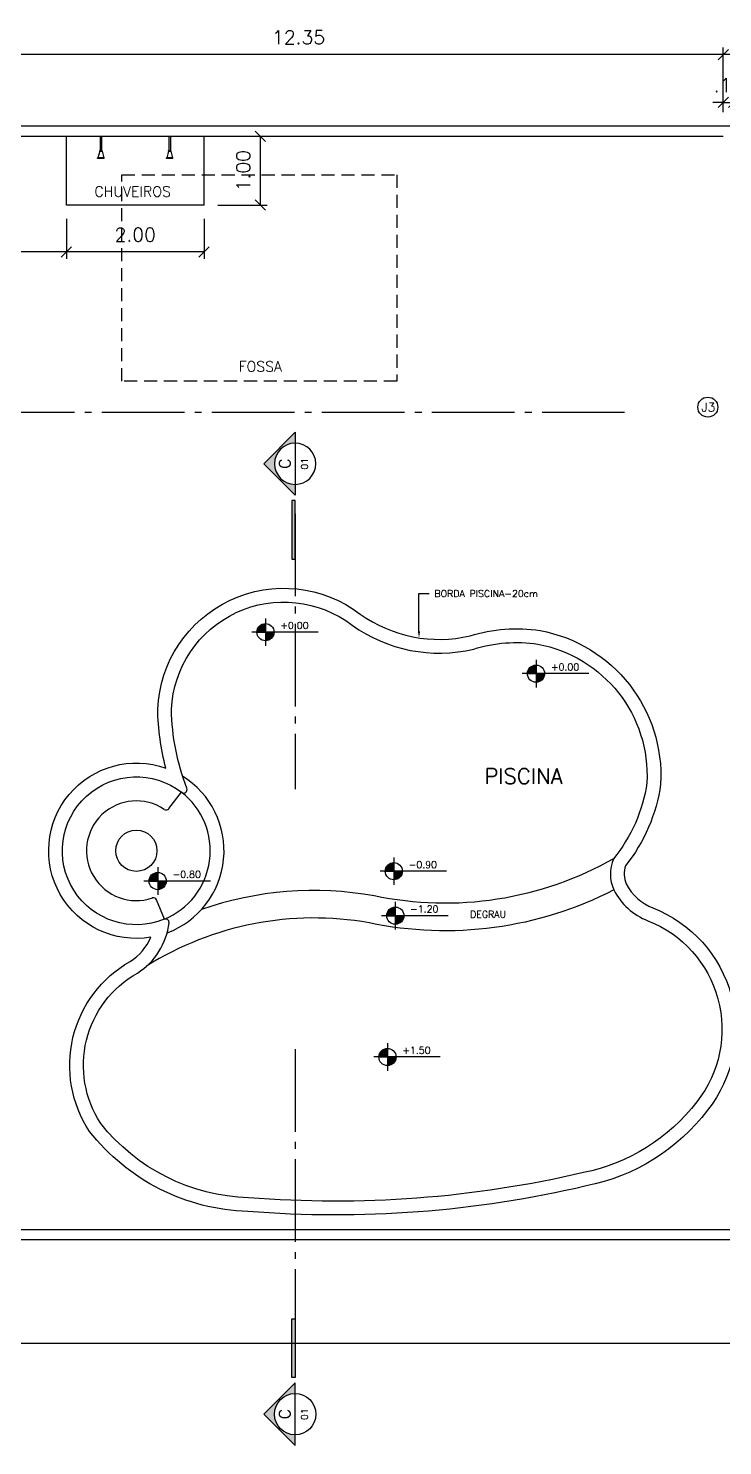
# Model space of a CAD drawing. Header units: millimetres. Extents: x 45003 to 46969, y 6653 to 6979.
# Drawn here: x 45034.26 to 45044.36, y 6859.7 to 6880.31 of the extents above; entities that cross this region are included whole.
import ezdxf
from ezdxf import colors
from ezdxf.entities.mleader import LeaderData, LeaderLine
from ezdxf.enums import TextEntityAlignment as Align
from ezdxf.math import Vec2, Vec3

# ---------------------------------------------------------------- set-up
doc = ezdxf.new("R2010")
doc.units = ezdxf.units.MM
doc.linetypes.add('ACAD_ISO04W100', pattern=[30, 24, -3, 0, -3])
doc.linetypes.add('HIDDEN', pattern=[9.525, 6.35, -3.175])
for name, color, linetype in [('ARQ-ALVENARIA', 4, 'Continuous'), ('ARQ-COTAS', 30, 'Continuous'), ('ARQ-EIXOS', 2, 'ACAD_ISO04W100'), ('ARQ-ESQ-01', 1, 'Continuous'), ('ARQ-HACHURA', 253, 'Continuous'), ('ARQ-PENA-01', 1, 'Continuous'), ('ARQ-PENA-FINA-CINZA', 8, 'Continuous'), ('ARQ-PISCINA', 3, 'Continuous'), ('ARQ-PROJ-01', 1, 'HIDDEN'), ('ARQ-PÇ-HIDROSSAN', 7, 'Continuous'), ('ARQ-SÍMBOLOS', 2, 'Continuous'), ('ARQ-TEXTO2', 2, 'Continuous'), ('ARQ-TEXTO3', 3, 'Continuous'), ('ARQ-TEXTO4', 4, 'Continuous')]:
    doc.layers.add(name, color=color, linetype=linetype)
doc.styles.add('ARIAL', font='ARIALN.TTF', dxfattribs={"height": 0.18})
doc.styles.add('ROMANS', font='romans.shx')
doc.styles.add('Romans_Anot', font='romans.shx')
doc.dimstyles.new('Escala 1-100', dxfattribs={"dimtxt": 0.2, "dimasz": 0.15, "dimexe": 0.1, "dimexo": 0.2, "dimgap": 0.15, "dimtad": 1, "dimzin": 4, "dimdsep": 46, "dimtxsty": 'Romans_Anot', "dimblk": 'OBLIQUE', "dimcen": 0.25, "dimclrd": 256, "dimclre": 256, "dimclrt": 2, "dimadec": 0, "dimazin": 0, "dimtfac": 1, "dimtix": 1, "dimtmove": 2, "dimatfit": 3, "dimfxl": 0, "dimlwd": -1, "dimlwe": -1, "dimarcsym": 0})

# ---------------------------------------------------------------- blocks, each defined once
blk = doc.blocks.new('chuv-01-planta')
for p, q in [((-0.322, -0.047), (-0.322, 0.047)), ((-0.322, 0.047), (-0.313, 0.047)), ((-0.313, -0.047), (-0.313, 0.047)), ((-0.217, 0.017), (-0.313, 0.043)), ((-0.217, 0.017), (-0.208, 0.017)), ((-0.217, 0.017), (-0.217, -0.017)), ((-0.208, 0.017), (-0.208, -0.017)), ((0, 0.011), (-0.208, 0.011)), ((0, 0.011), (0, -0.011)), ((-0.322, -0.047), (-0.313, -0.047)), ((-0.217, -0.017), (-0.313, -0.043)), ((-0.217, -0.017), (-0.208, -0.017)), ((0, -0.011), (-0.208, -0.011))]:
    blk.add_line(p, q)
blk = doc.blocks.new('Nível_Planta')
at = {"layer": 'ARQ-SÍMBOLOS', "ltscale": 0.1}
h = blk.add_hatch(color=1, dxfattribs=at)
h.dxf.hatch_style = 1
h.paths.add_polyline_path([(-0.25, 0), (0, 0), (0, 0.25, 0.414214)])
h.paths.add_polyline_path([(0.25, 0), (0, 0), (0, -0.25, 0.414214)])
at = {"layer": 'ARQ-SÍMBOLOS', "color": 1}
for p, q in [((1.535, 0), (-0.4, 0)), ((0, 0.4), (0, -0.4))]:
    blk.add_line(p, q, dxfattribs=at)
at = {"layer": 'ARQ-SÍMBOLOS', "color": 1, "ltscale": 0.1}
blk.add_line((-0.25, 0), (0.25, 0), dxfattribs=at)
at = {"layer": 'ARQ-SÍMBOLOS', "color": 1}
blk.add_circle((0, 0), 0.25, dxfattribs=at)
at = {"layer": 'ARQ-TEXTO2', "style": 'ROMANS'}
blk.add_attdef('NIVEL-ACABADO', text='', height=0.2, dxfattribs=at).set_placement((0.432, 0.034), align=Align.BOTTOM_LEFT)
blk = doc.blocks.new('Símbolo_Corte')
at = {"layer": 'ARQ-SÍMBOLOS'}
h = blk.add_hatch(color=256, dxfattribs=at)
h.dxf.hatch_style = 1
h.paths.add_polyline_path([(0, 0.915), (-0.915, 0), (-0.6, 0, -1), (0.6, 0), (0.915, 0)])
at = {"layer": 'ARQ-SÍMBOLOS', "ltscale": 0.1}
blk.add_hatch(color=256, dxfattribs=at).paths.add_polyline_path([(1.063, 0.1), (2.775, 0.1), (2.775, 0), (1.063, 0)])
at = {"layer": 'ARQ-SÍMBOLOS'}
for p, q in [((-0.915, 0), (-0.6, 0)), ((0.6, 0), (0.915, 0))]:
    blk.add_line(p, q, dxfattribs=at)
at = {"layer": 'ARQ-SÍMBOLOS', "color": 4}
blk.add_line((-0.6, 0), (0.6, 0), dxfattribs=at)
at = {"layer": 'ARQ-SÍMBOLOS'}
blk.add_lwpolyline([(-0.915, 0), (0, 0.915), (0.915, 0)], dxfattribs=at)
blk.add_lwpolyline([(1.063, 0.1), (2.775, 0.1), (2.775, 0), (1.063, 0)], close=True, dxfattribs=at)
blk.add_circle((0, 0), 0.6, dxfattribs=at)
at = {"layer": 'ARQ-TEXTO2', "style": 'ROMANS'}
blk.add_attdef('NUMERO-FOLHA', text='', height=0.2, dxfattribs=at).set_placement((0, -0.271), align=Align.MIDDLE_CENTER)
at = {"layer": 'ARQ-TEXTO4', "style": 'ARIAL'}
blk.add_attdef('NUMERO-DESENHO-NA-FOLHA', text='', height=0.35, dxfattribs=at).set_placement((0, 0.301), align=Align.MIDDLE_CENTER)
blk = doc.blocks.new('_Oblique')
at = {"color": 0, "linetype": 'ByBlock', "lineweight": -2}
blk.add_line((-0.5, -0.5), (0.5, 0.5), dxfattribs=at)
blk = doc.blocks.new('*D62')
at = {"layer": 'ARQ-COTAS', "transparency": 16777216}
for p, q in [((45044.366, 6879.089), (45044.366, 6879.332)), ((45044.516, 6879.089), (45044.516, 6879.332)), ((45044.366, 6879.232), (45044.216, 6879.232)), ((45044.366, 6879.232), (45044.516, 6879.232)), ((45044.516, 6879.232), (45044.666, 6879.232))]:
    blk.add_line(p, q, dxfattribs=at)
at = {"layer": 'Defpoints', "color": 0, "transparency": 16777216}
for p in [(45044.516, 6879.232), (45044.366, 6878.889), (45044.516, 6878.889)]:
    blk.add_point(p, dxfattribs=at)
at = {"layer": 'ARQ-COTAS', "transparency": 16777216, "xscale": 0.15, "yscale": 0.15, "zscale": 0.15}
blk.add_blockref('_Oblique', (45044.366, 6879.232), dxfattribs=at)
at = {"layer": 'ARQ-COTAS', "transparency": 16777216, "xscale": 0.15, "yscale": 0.15, "zscale": 0.15, "rotation": 180}
blk.add_blockref('_Oblique', (45044.516, 6879.232), dxfattribs=at)
at = {"layer": 'ARQ-COTAS', "color": 2, "transparency": 16777216, "insert": (45044.441, 6879.482), "char_height": 0.2, "attachment_point": 5, "style": 'Romans_Anot'}
blk.add_mtext('.15', dxfattribs=at)
blk = doc.blocks.new('*D119')
at = {"layer": 'ARQ-COTAS', "transparency": 16777216}
for p, q in [((45044.366, 6879.089), (45044.366, 6880.027)), ((45052.366, 6879.927), (45044.366, 6879.927)), ((45052.366, 6879.089), (45052.366, 6880.027))]:
    blk.add_line(p, q, dxfattribs=at)
at = {"layer": 'Defpoints', "color": 0, "transparency": 16777216}
for p in [(45044.366, 6879.927), (45044.366, 6878.889), (45052.366, 6878.889)]:
    blk.add_point(p, dxfattribs=at)
at = {"layer": 'ARQ-COTAS', "transparency": 16777216, "xscale": 0.15, "yscale": 0.15, "zscale": 0.15, "rotation": 180}
blk.add_blockref('_Oblique', (45044.366, 6879.927), dxfattribs=at)
at = {"layer": 'ARQ-COTAS', "transparency": 16777216, "xscale": 0.15, "yscale": 0.15, "zscale": 0.15}
blk.add_blockref('_Oblique', (45052.366, 6879.927), dxfattribs=at)
at = {"layer": 'ARQ-COTAS', "color": 2, "transparency": 16777216, "insert": (45048.366, 6880.177), "char_height": 0.2, "attachment_point": 5, "style": 'Romans_Anot'}
blk.add_mtext('8.00', dxfattribs=at)
blk = doc.blocks.new('*D128')
at = {"layer": 'ARQ-COTAS', "transparency": 16777216}
for p, q in [((45034.816, 6877.539), (45034.816, 6876.957)), ((45036.816, 6877.539), (45036.816, 6876.957)), ((45036.816, 6877.057), (45034.816, 6877.057))]:
    blk.add_line(p, q, dxfattribs=at)
at = {"layer": 'Defpoints', "color": 0, "transparency": 16777216}
for p in [(45034.816, 6877.739), (45036.816, 6877.739), (45034.816, 6877.057)]:
    blk.add_point(p, dxfattribs=at)
at = {"layer": 'ARQ-COTAS', "transparency": 16777216, "xscale": 0.15, "yscale": 0.15, "zscale": 0.15, "rotation": 180}
blk.add_blockref('_Oblique', (45034.816, 6877.057), dxfattribs=at)
at = {"layer": 'ARQ-COTAS', "transparency": 16777216, "xscale": 0.15, "yscale": 0.15, "zscale": 0.15}
blk.add_blockref('_Oblique', (45036.816, 6877.057), dxfattribs=at)
at = {"layer": 'ARQ-COTAS', "color": 2, "transparency": 16777216, "insert": (45035.816, 6877.307), "char_height": 0.2, "attachment_point": 5, "style": 'Romans_Anot'}
blk.add_mtext('2.00', dxfattribs=at)
blk = doc.blocks.new('*D129')
at = {"layer": 'ARQ-COTAS', "transparency": 16777216}
for p, q in [((45037.016, 6878.739), (45037.736, 6878.739)), ((45037.636, 6877.739), (45037.636, 6878.739)), ((45037.016, 6877.739), (45037.736, 6877.739))]:
    blk.add_line(p, q, dxfattribs=at)
at = {"layer": 'Defpoints', "color": 0, "transparency": 16777216}
for p in [(45036.816, 6878.739), (45037.636, 6878.739), (45036.816, 6877.739)]:
    blk.add_point(p, dxfattribs=at)
at = {"layer": 'ARQ-COTAS', "transparency": 16777216, "xscale": 0.15, "yscale": 0.15, "zscale": 0.15}
for p, rotation in [((45037.636, 6878.739), 90), ((45037.636, 6877.739), 270)]:
    blk.add_blockref('_Oblique', p, dxfattribs=dict(at, rotation=rotation))
at = {"layer": 'ARQ-COTAS', "color": 2, "transparency": 16777216, "insert": (45037.386, 6878.239), "char_height": 0.2, "attachment_point": 5, "rotation": 90, "style": 'Romans_Anot'}
blk.add_mtext('1.00', dxfattribs=at)
blk = doc.blocks.new('*D130')
at = {"layer": 'ARQ-COTAS', "transparency": 16777216}
for p, q in [((45034.816, 6877.539), (45034.816, 6876.957)), ((45032.016, 6877.408), (45032.016, 6876.957)), ((45034.816, 6877.057), (45032.016, 6877.057))]:
    blk.add_line(p, q, dxfattribs=at)
at = {"layer": 'Defpoints', "color": 0, "transparency": 16777216}
for p in [(45034.816, 6877.739), (45032.016, 6877.608), (45032.016, 6877.057)]:
    blk.add_point(p, dxfattribs=at)
at = {"layer": 'ARQ-COTAS', "transparency": 16777216, "xscale": 0.15, "yscale": 0.15, "zscale": 0.15, "rotation": 180}
blk.add_blockref('_Oblique', (45032.016, 6877.057), dxfattribs=at)
at = {"layer": 'ARQ-COTAS', "transparency": 16777216, "xscale": 0.15, "yscale": 0.15, "zscale": 0.15}
blk.add_blockref('_Oblique', (45034.816, 6877.057), dxfattribs=at)
at = {"layer": 'ARQ-COTAS', "color": 2, "transparency": 16777216, "insert": (45033.416, 6877.307), "char_height": 0.2, "attachment_point": 5, "style": 'Romans_Anot'}
blk.add_mtext('2.80', dxfattribs=at)
blk = doc.blocks.new('*D131')
at = {"layer": 'ARQ-COTAS', "transparency": 16777216}
for p, q in [((45032.016, 6879.089), (45032.016, 6880.027)), ((45044.366, 6879.927), (45032.016, 6879.927)), ((45044.366, 6879.089), (45044.366, 6880.027))]:
    blk.add_line(p, q, dxfattribs=at)
at = {"layer": 'Defpoints', "color": 0, "transparency": 16777216}
for p in [(45032.016, 6879.927), (45032.016, 6878.889), (45044.366, 6878.889)]:
    blk.add_point(p, dxfattribs=at)
at = {"layer": 'ARQ-COTAS', "transparency": 16777216, "xscale": 0.15, "yscale": 0.15, "zscale": 0.15, "rotation": 180}
blk.add_blockref('_Oblique', (45032.016, 6879.927), dxfattribs=at)
at = {"layer": 'ARQ-COTAS', "transparency": 16777216, "xscale": 0.15, "yscale": 0.15, "zscale": 0.15}
blk.add_blockref('_Oblique', (45044.366, 6879.927), dxfattribs=at)
at = {"layer": 'ARQ-COTAS', "color": 2, "transparency": 16777216, "insert": (45038.191, 6880.177), "char_height": 0.2, "attachment_point": 5, "style": 'Romans_Anot'}
blk.add_mtext('12.35', dxfattribs=at)

msp = doc.modelspace()

# ---------------------------------------------------------------- linework, layer by layer
at = {"layer": 'ARQ-ALVENARIA'}
for p, q in [((45026.866, 6878.889), (45047.766, 6878.889)), ((45031.516, 6878.739), (45044.366, 6878.739)), ((45089.366, 6862.839), (45027.016, 6862.839)), ((45089.516, 6862.689), (45026.866, 6862.689))]:
    msp.add_line(p, q, dxfattribs=at)
at = {"layer": 'ARQ-EIXOS', "ltscale": 0.05}
for p, q in [((45042.931, 6874.724), (45033.641, 6874.724)), ((45038.141, 6873.249), (45038.141, 6869.244)), ((45038.141, 6865.464), (45038.141, 6861.387))]:
    msp.add_line(p, q, dxfattribs=at)
at = {"layer": 'ARQ-ESQ-01', "ltscale": 0.03}
msp.add_circle((45044.142, 6874.8), 0.145, dxfattribs=at)
at = {"layer": 'ARQ-HACHURA'}
for points in [[(45042.769, 6868.233, -0.184146), (45039.292, 6867.693, 0.128723), (45036.778, 6867.494, 0.128723)], [(45042.775, 6867.781, -0.173271), (45039.215, 6867.301, 0.186069), (45035.982, 6866.671, 0.186069)]]:
    msp.add_lwpolyline(points, format="xyb", dxfattribs=at)
at = {"layer": 'ARQ-PENA-01'}
for p, q in [((45036.304, 6868.961), (45036.489, 6869.199)), ((45036.242, 6867.355), (45036.127, 6867.634))]:
    msp.add_line(p, q, dxfattribs=at)
msp.add_circle((45035.832, 6868.349), 0.3, dxfattribs=at)
for centre, radius, start, end in [((45035.832, 6868.349), 1.275, 290.6678, 58.1411), ((45035.832, 6868.349), 1.075, 292.2199, 52.3053), ((45035.832, 6868.349), 0.725, 56.0044, 288.7272), ((45036.265, 6868.991), 0.05, 236.0044, 322.3053), ((45036.08, 6867.615), 0.05, 22.4263, 108.7272)]:
    msp.add_arc(centre, radius, start, end, dxfattribs=at)
at = {"layer": 'ARQ-PENA-FINA-CINZA'}
msp.add_line((45026.866, 6861.189), (45091.016, 6861.189), dxfattribs=at)
at = {"layer": 'ARQ-PISCINA'}
for points in [[(45036.045, 6867.092, -1.295515), (45036.262, 6869.549, -0.061041), (45036.143, 6870.408, -0.606375), (45039.088, 6871.79, 0.216048), (45040.685, 6871.475, -0.112834), (45041.703, 6871.551, -0.378043), (45043.455, 6869.318, -0.135424), (45042.944, 6868.131, 0.190197), (45042.956, 6867.866, 0.182944), (45043.343, 6867.517, -0.504391), (45044.139, 6864.576, -0.18271), (45042.374, 6863.474, -0.077652), (45037.453, 6863.104, -0.223113), (45035.152, 6864.268, -0.434742), (45035.744, 6866.74, 0.146746)], [(45036.307, 6867.303, 0.561738), (45036.238, 6867.353, -1.730561), (45036.489, 6869.199, 0.758205), (45036.566, 6869.257, -0.087561), (45036.343, 6870.406, -0.605825), (45038.969, 6871.629, 0.217307), (45040.738, 6871.282, -0.113226), (45041.67, 6871.354, -0.376396), (45043.256, 6869.338, -0.137973), (45042.769, 6868.233, 0.211033), (45042.776, 6867.779, 0.184313), (45043.27, 6867.331, -0.504734), (45043.981, 6864.699, -0.183197), (45042.332, 6863.669, -0.077787), (45037.464, 6863.304, -0.222839), (45035.314, 6864.385, -0.434244), (45035.847, 6866.569, 0.226552)]]:
    msp.add_lwpolyline(points, format="xyb", close=True, dxfattribs=at)
at = {"layer": 'ARQ-PROJ-01', "ltscale": 0.03}
msp.add_lwpolyline([(45035.62, 6878.178), (45039.62, 6878.178), (45039.62, 6875.178), (45035.62, 6875.178)], close=True, dxfattribs=at)
at = {"layer": 'ARQ-PÇ-HIDROSSAN'}
for p, q in [((45034.816, 6877.739), (45034.816, 6878.739)), ((45036.816, 6877.739), (45036.816, 6878.739)), ((45036.816, 6877.739), (45034.816, 6877.739))]:
    msp.add_line(p, q, dxfattribs=at)

# ---------------------------------------------------------------- block references
at = {"layer": 'ARQ-PÇ-HIDROSSAN', "rotation": 90.00000000000001}
for p in [(45035.316, 6878.739), (45036.316, 6878.739)]:
    msp.add_blockref('chuv-01-planta', p, dxfattribs=at)
at = {"layer": 'ARQ-SÍMBOLOS', "ltscale": 0.03}
ref = msp.add_blockref('Símbolo_Corte', (45038.141, 6873.976), dxfattribs=dict(at, xscale=-0.5, yscale=0.5, zscale=0.5, rotation=90))
ref.add_attrib('NUMERO-FOLHA', '01', dxfattribs={"layer": 'ARQ-TEXTO2', "ltscale": 0.03, "height": 0.1, "rotation": 90, "style": 'ROMANS'}).set_placement((45038.277, 6873.976), align=Align.MIDDLE_CENTER)
ref.add_attrib('NUMERO-DESENHO-NA-FOLHA', 'C', dxfattribs={"layer": 'ARQ-TEXTO4', "ltscale": 0.03, "height": 0.175, "rotation": 90, "style": 'ARIAL'}).set_placement((45037.991, 6873.976), align=Align.MIDDLE_CENTER)
at = {"layer": 'ARQ-SÍMBOLOS', "xscale": 0.5, "yscale": 0.5, "zscale": 0.5}
for p, values in [((45037.709, 6871.528), {'NIVEL-ACABADO': '+0.00'}), ((45041.644, 6870.925), {'NIVEL-ACABADO': '+0.00'}), ((45039.576, 6868.051), {'NIVEL-ACABADO': '-0.90'}), ((45036.143, 6867.908), {'NIVEL-ACABADO': '-0.80'}), ((45039.597, 6867.404), {'NIVEL-ACABADO': '-1.20'}), ((45039.483, 6865.35), {'NIVEL-ACABADO': '+1.50'})]:
    msp.add_blockref('Nível_Planta', p, dxfattribs=at).add_auto_attribs(values)
at = {"layer": 'ARQ-SÍMBOLOS', "ltscale": 0.03, "xscale": 0.5, "yscale": 0.5, "zscale": 0.5, "rotation": 90}
msp.add_blockref('Símbolo_Corte', (45038.141, 6860.156), dxfattribs=at).add_auto_attribs({'NUMERO-FOLHA': '01', 'NUMERO-DESENHO-NA-FOLHA': 'C'})

# ---------------------------------------------------------------- texts
at = {"layer": 'ARQ-TEXTO2', "insert": (45044.049, 6874.864), "char_height": 0.13, "width": 0.1994, "attachment_point": 1, "style": 'ROMANS'}
msp.add_mtext('J3', dxfattribs=at)
at = {"layer": 'ARQ-TEXTO2', "insert": (45040.685, 6867.475), "char_height": 0.1, "attachment_point": 1, "style": 'ROMANS'}
msp.add_mtext('DEGRAU', dxfattribs=at)
at = {"layer": 'ARQ-TEXTO3', "attachment_point": 5, "style": 'ROMANS'}
for s, insert, char_height in [('CHUVEIROS', (45035.778, 6877.935), 0.15), ('FOSSA', (45037.634, 6875.391), 0.15), ('PISCINA', (45041.462, 6869.434), 0.225)]:
    msp.add_mtext(s, dxfattribs=dict(at, insert=insert, char_height=char_height))

# ---------------------------------------------------------------- dimensions: what is measured, and where the dimension line sits
at = {"layer": 'ARQ-COTAS'}
for base, p1, p2, picture, middle in [((45032.016, 6879.927), (45044.366, 6878.889), (45032.016, 6878.889), '*D131', (45038.191, 6880.177)), ((45044.366, 6879.927), (45052.366, 6878.889), (45044.366, 6878.889), '*D119', (45048.366, 6880.177)), ((45032.016, 6877.057), (45034.816, 6877.739), (45032.016, 6877.608), '*D130', (45033.416, 6877.307))]:
    dim = msp.add_linear_dim(base=base, p1=p1, p2=p2, dimstyle='Escala 1-100', dxfattribs=at)
    dim.commit()
    dim.dimension.update_dxf_attribs({"geometry": picture, "text_midpoint": middle})
for p1, p2, distance, picture, middle in [((45044.366, 6878.889), (45044.516, 6878.889), 0.343, '*D62', (45044.441, 6879.482)), ((45036.816, 6877.739), (45036.816, 6878.739), -0.819, '*D129', (45037.386, 6878.239)), ((45036.816, 6877.739), (45034.816, 6877.739), 0.682, '*D128', (45035.816, 6877.307))]:
    dim = msp.add_aligned_dim(p1=p1, p2=p2, distance=distance, dimstyle='Escala 1-100', dxfattribs=at)
    dim.commit()
    dim.dimension.update_dxf_attribs({"geometry": picture, "text_midpoint": middle})

# ---------------------------------------------------------------- leaders
ml = msp.add_multileader_mtext('Standard', dxfattribs=at)
ml.set_content('BORDA PISCINA-20cm', color=2, style='Romans_Anot')
ml.set_leader_properties(color=256, linetype='ByLayer', lineweight=-1)
ml.build(insert=Vec2(0, 0))
ml.multileader.update_dxf_attribs({"dogleg_length": 0.3, "arrow_head_size": 0.1, "scale": 0.5})
ctx = ml.context
ctx.base_point, ctx.scale, ctx.char_height, ctx.arrow_head_size, ctx.landing_gap_size, ctx.plane_origin = Vec3(45040.092, 6872.089), 0.5, 0.1, 0.1, 0.075, Vec3(45039.942, 6871.441)
notes = []
notes.append((ctx, [(0, (1, 1, 0), (45039.942, 6872.089), (1, 0), 0.15, [(0, [(45039.942, 6871.441)], 0, [])])]))
ctx.mtext.insert, ctx.mtext.flow_direction = Vec3(45040.167, 6872.139), 5
for ctx, leaders in notes:
    for number, flags, end, landing, length, lines in leaders:
        leader = LeaderData()
        leader.index, (leader.has_last_leader_line, leader.has_dogleg_vector, leader.attachment_direction) = number, flags
        leader.last_leader_point, leader.dogleg_vector, leader.dogleg_length = Vec3(end), Vec3(landing), length
        for number, points, colour, breaks in lines:
            line = LeaderLine()
            line.index, line.vertices, line.color, line.breaks = number, Vec3.list(points), colors.encode_raw_color(colour), breaks
            leader.lines.append(line)
        ctx.leaders.append(leader)

doc.saveas('drawing.dxf')
